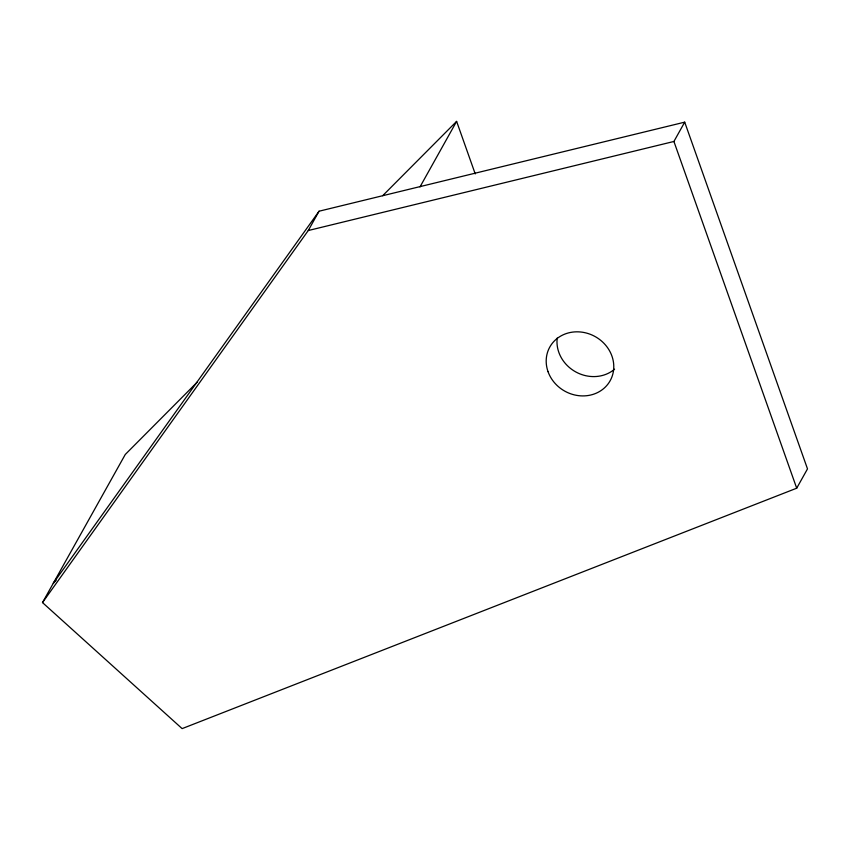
<?xml version="1.0" encoding="UTF-8"?>
<svg xmlns="http://www.w3.org/2000/svg" width="850" height="850" viewBox="0 0 850 850"><rect width="100%" height="100%" fill="white"/><g stroke="black" fill="none" stroke-linecap="round" stroke-linejoin="round"><path stroke-width="1.27" d="M56.1 580.433L53.295 583.259L319.058 211.214L684.707 122.156L807.5 468.881L796.705 488.197L182.123 728.62L42.5 602.576L125.258 454.495L197.338 382.033M42.5 602.576L308.263 230.531L319.058 211.214M419.996 186.915L456.62 121.38L475.235 173.931M308.263 230.531L673.912 141.472L684.707 122.156M382.67 195.712L456.62 121.38M673.912 141.472L796.705 488.197M614.571 369.176A34.563 31.227 29.2 0 1 575.971 372.034A34.563 31.227 29.2 0 1 557.207 338.066M548.027 371.641A34.563 31.227 29.2 0 0 605.497 386.899A34.563 31.227 29.2 0 0 586.426 333.051A34.563 31.227 29.2 0 0 548.027 371.641"/></g></svg>
